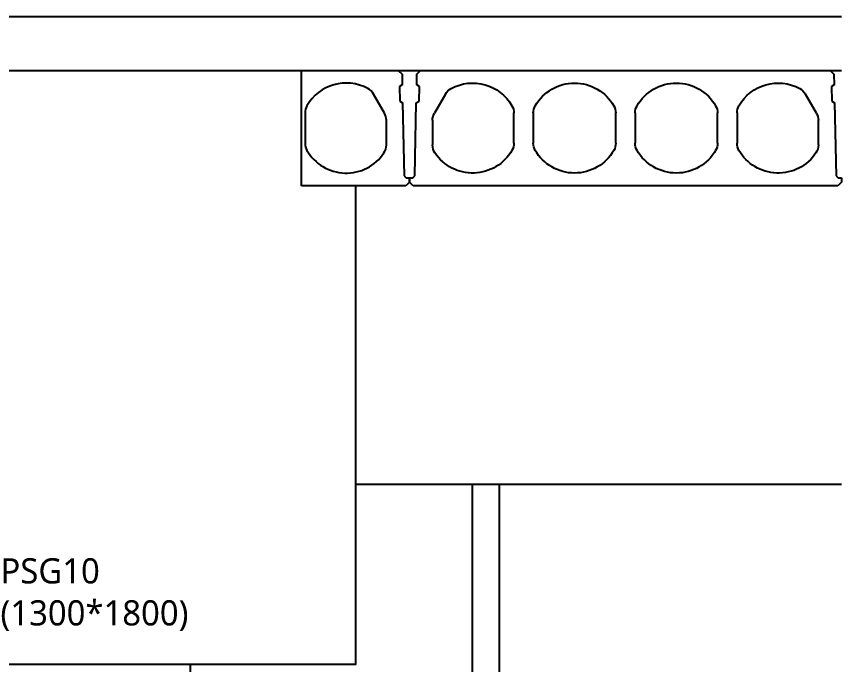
# Model space of a CAD drawing. Header units: millimetres. Extents: x 1448 to 104164, y -19509 to -89.
# Drawn here: x 91912 to 94204, y -2803 to -1003 of the extents above; entities that cross this region are included whole.
import ezdxf

# ---------------------------------------------------------------- set-up
doc = ezdxf.new("R2010")
doc.units = ezdxf.units.MM
doc.header["$LTSCALE"] = 60
doc.header["$MEASUREMENT"] = 0
doc.linetypes.add('0731_main_plan$0$form_$0$y-Landschaft$0$_$1$20120914_Verkehrsflächen_Grün$0$20120628_xref - Gammel$1$3_H-GL_F1_U3 - Default$0${ Offset Lines }', pattern=[0])
doc.layers.get('0').update_dxf_attribs({"linetype": 'CONTINUOUS'})
doc.layers.get('Defpoints').update_dxf_attribs({"color": 171, "linetype": 'CONTINUOUS'})
for name, color, linetype in [('CON', 2, 'CONTINUOUS'), ('ELE6', 8, 'CONTINUOUS'), ('FIN(패널-T75 글라스울)', 6, 'CONTINUOUS'), ('PC_SLAB', 9, 'CONTINUOUS'), ('오버헤드 FR', 7, 'CONTINUOUS')]:
    doc.layers.add(name, color=color, linetype=linetype)
doc.styles.add('나눔바른고딕', font='NanumBarunGothic.ttf')

# ---------------------------------------------------------------- blocks, each defined once
blk = doc.blocks.new('A$C67d21448')
at = {"layer": 'PC_SLAB', "linetype": '0731_main_plan$0$form_$0$y-Landschaft$0$_$1$20120914_Verkehrsflächen_Grün$0$20120628_xref - Gammel$1$3_H-GL_F1_U3 - Default$0${ Offset Lines }'}
for p, q in [((20.8, 310), (20.1, 280)), ((31.2, 320), (20.8, 310)), ((1169, 320), (31.2, 320)), ((1179.2, 309.8), (1169, 320)), ((1179.9, 280), (1179.2, 309.8)), ((20.1, 280), (28, 275.2)), ((28, 275.2), (27.1, 234.4)), ((1172, 275.2), (1179.9, 280)), ((1172.9, 234.4), (1172, 275.2)), ((69.6, 201.7), (100.1, 254.6)), ((1100.1, 254.6), (1130.6, 201.7)), ((19, 230), (14.5, 27)), ((27.1, 234.4), (19, 230)), ((1181, 230), (1172.9, 234.4)), ((1185.5, 27), (1181, 230)), ((290.2, 202), (290.2, 118)), ((344.2, 118), (344.2, 202)), ((573.2, 202), (573.2, 118)), ((627, 118), (627, 202)), ((856, 202), (856, 118)), ((910, 118), (910, 202)), ((64.2, 113.2), (64.2, 181.7)), ((1136, 181.7), (1136, 113.2)), ((14.5, 27), (9.5, 22)), ((1190.5, 22), (1185.5, 27)), ((9.5, 22), (0, 22)), ((0, 22), (0, 10)), ((0, 10), (10, 0)), ((10, 0), (1190, 0)), ((1190, 0), (1200, 10)), ((1200, 22), (1190.5, 22)), ((1200, 10), (1200, 22))]:
    blk.add_line(p, q, dxfattribs=at)
for centre, radius, start, end in [((175.7, 159), 126, 29.9709, 118.4274), ((458.7, 159), 126, 29.9709, 150.0291), ((741.5, 159), 126, 29.9709, 150.0291), ((1024.5, 159), 126, 61.5726, 150.0291), ((134.8, 234.6), 40, 118.4274, 150), ((1065.4, 234.6), 40, 30, 61.5726), ((250.2, 202), 40, 360, 29.9709), ((384.2, 202), 40, 150.0291, 180), ((533.2, 202), 40, 0, 29.9709), ((667, 202), 40, 150.0291, 180), ((816, 202), 40, 0, 29.9709), ((950, 202), 40, 150.0291, 180), ((104.2, 181.7), 40, 150, 180), ((1096, 181.7), 40, 0, 30), ((250.2, 118), 40, 330.0291, 0), ((384.2, 118), 40, 180, 209.9709), ((533.2, 118), 40, 330.0291, 0), ((667, 118), 40, 180, 209.9709), ((816, 118), 40, 330.0291, 0), ((950, 118), 40, 180, 209.9709), ((104.2, 113.2), 40, 180, 213.7577), ((175.7, 161), 126, 213.7577, 330.0291), ((458.7, 161), 126, 209.9709, 330.0291), ((741.5, 161), 126, 209.9709, 330.0291), ((1024.5, 161), 126, 209.9709, 326.2423), ((1096, 113.2), 40, 326.2423, 0)]:
    blk.add_arc(centre, radius, start, end, dxfattribs=at)

msp = doc.modelspace()

# ---------------------------------------------------------------- linework, layer by layer
at = {"layer": 'CON', "ltscale": 0.1}
for p, q in [((90403.9, -1002.6), (94203.9, -1002.6)), ((90403.9, -1152.6), (94203.9, -1152.6)), ((92303.9, -1152.6), (92854.2, -1152.6))]:
    msp.add_line(p, q, dxfattribs=at)
msp.add_lwpolyline([(92854.2, -1472.6), (92854.2, -2802.6), (91754.2, -2802.6), (91754.2, -1472.6)], dxfattribs=at)
at = {"layer": 'ELE6', "ltscale": 1000}
msp.add_lwpolyline([(94203.9, -2302.6), (92853.7, -2302.6)], dxfattribs=at)
at = {"layer": 'FIN(패널-T75 글라스울)'}
for p, q in [((93178.9, -5902.7), (93178.9, -2302.6)), ((93253.9, -5902.7), (93253.9, -2302.6))]:
    msp.add_line(p, q, dxfattribs=at)
at = {"layer": 'PC_SLAB', "linetype": '0731_main_plan$0$form_$0$y-Landschaft$0$_$1$20120914_Verkehrsflächen_Grün$0$20120628_xref - Gammel$1$3_H-GL_F1_U3 - Default$0${ Offset Lines }'}
for p, q in [((92703.7, -1152.6), (92972.7, -1152.6)), ((92972.7, -1152.6), (92983.2, -1162.6)), ((92983.2, -1162.6), (92983.8, -1192.6)), ((92983.8, -1192.6), (92975.9, -1197.4)), ((92975.9, -1197.4), (92976.8, -1238.2)), ((92934.4, -1270.9), (92903.8, -1218)), ((92976.8, -1238.2), (92984.9, -1242.6)), ((92984.9, -1242.6), (92989.4, -1445.6)), ((92713.7, -1270.7), (92713.7, -1354.6)), ((92939.7, -1359.4), (92939.7, -1290.9)), ((92989.4, -1445.6), (92994.4, -1450.6)), ((93003.9, -1462.6), (92993.9, -1472.6)), ((92994.4, -1450.6), (93003.9, -1450.6)), ((93003.9, -1450.6), (93003.9, -1462.6)), ((92993.9, -1472.6), (92703.7, -1472.6))]:
    msp.add_line(p, q, dxfattribs=at)
msp.add_lwpolyline([(92703.7, -1472.6), (92703.7, -1152.6)], dxfattribs=at)
for centre, radius, start, end in [((92828.2, -1313.6), 126, 61.5726, 150.0291), ((92869.2, -1238), 40, 30, 61.5726), ((92753.7, -1270.7), 40, 150.0291, 180), ((92899.7, -1290.9), 40, 0, 30), ((92753.7, -1354.6), 40, 180, 209.9709), ((92828.2, -1311.6), 126, 209.9709, 326.2423), ((92899.7, -1359.4), 40, 326.2423, 0)]:
    msp.add_arc(centre, radius, start, end, dxfattribs=at)
at = {"layer": '오버헤드 FR'}
msp.add_lwpolyline([(92394.9, -2799.5), (92394.9, -3105.8)], dxfattribs=at)

# ---------------------------------------------------------------- block references
at = {"ltscale": 0.1, "xscale": -1}
msp.add_blockref('A$C67d21448', (94203.9, -1472.6), dxfattribs=at)

# ---------------------------------------------------------------- texts
at = {"layer": 'Defpoints', "ltscale": 0.1, "insert": (91867.8, -2507.5), "char_height": 70, "attachment_point": 1, "style": '나눔바른고딕'}
msp.add_mtext_dynamic_manual_height_columns('PSG10\\P(1300*1800)', width=368.584, gutter_width=15000, heights=[0], dxfattribs=at)

doc.saveas('drawing.dxf')
